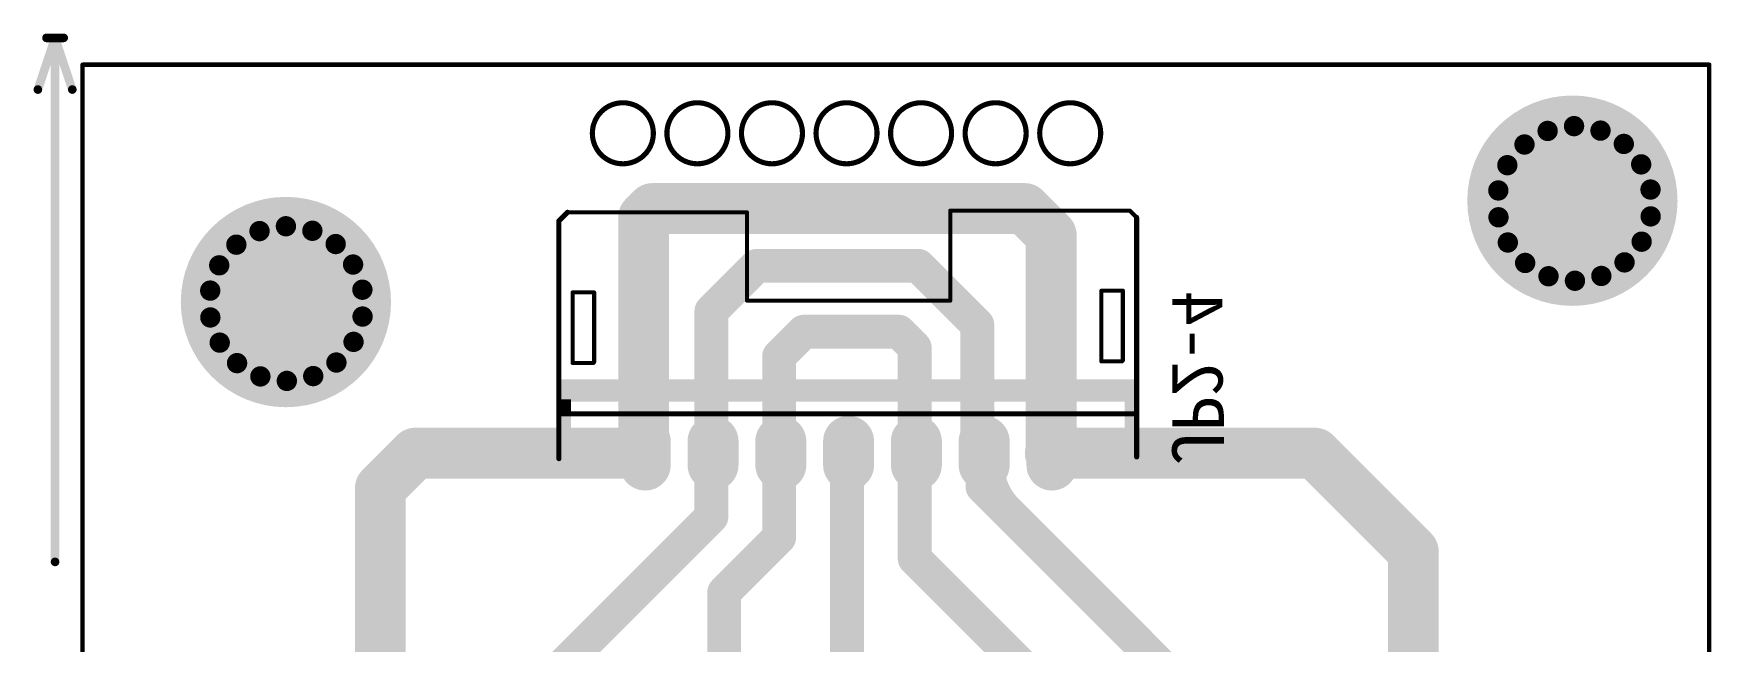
# Model space of a CAD drawing. Header units: inches. Extents: x 32166 to 66782, y 2386 to 7162.
# Drawn here: x 33338 to 33833.1, y 3724.8 to 3904.1 of the extents above; entities that cross this region are included whole.
import ezdxf

# ---------------------------------------------------------------- set-up
doc = ezdxf.new("R2010")
doc.units = ezdxf.units.IN
doc.header["$LTSCALE"] = 0.64311
doc.header["$MEASUREMENT"] = 0
for name, color, linetype in [('BOTTOMLAYER', 5, 'CONTINUOUS'), ('BOTTOMOVERLAY', 54, 'CONTINUOUS'), ('BOTTOMSOLDER', 6, 'CONTINUOUS'), ('KEEPOUTLAYER', 6, 'CONTINUOUS'), ('MIDLAYER9', 2, 'CONTINUOUS'), ('MULTILAYER', 9, 'CONTINUOUS'), ('TOPOVERLAY', 2, 'CONTINUOUS')]:
    doc.layers.add(name, color=color, linetype=linetype)
doc.styles.get("Standard").update_dxf_attribs({"font": 'txt', "width": 0.8})

msp = doc.modelspace()

# ---------------------------------------------------------------- linework, layer by layer
at = {"layer": 'BOTTOMLAYER'}
for points, const_width in [([(33777.04, 3854.81, 1), (33807.04, 3854.81, 1)], 30), ([(33783.23, 3875.38, 1), (33786.23, 3875.38, 1)], 3), ([(33783.23, 3875.38, 1), (33786.23, 3875.38, 1)], 3), ([(33783.23, 3875.38, 1), (33786.23, 3875.38, 1)], 3), ([(33791.02, 3876.8, 1), (33794.02, 3876.8, 1)], 3), ([(33791.02, 3876.8, 1), (33794.02, 3876.8, 1)], 3), ([(33791.02, 3876.8, 1), (33794.02, 3876.8, 1)], 3), ([(33798.83, 3875.47, 1), (33801.83, 3875.47, 1)], 3), ([(33798.83, 3875.47, 1), (33801.83, 3875.47, 1)], 3), ([(33798.83, 3875.47, 1), (33801.83, 3875.47, 1)], 3), ([(33776.4, 3871.38, 1), (33779.4, 3871.38, 1)], 3), ([(33776.4, 3871.38, 1), (33779.4, 3871.38, 1)], 3), ([(33776.4, 3871.38, 1), (33779.4, 3871.38, 1)], 3), ([(33805.71, 3871.55, 1), (33808.71, 3871.55, 1)], 3), ([(33805.71, 3871.55, 1), (33808.71, 3871.55, 1)], 3), ([(33805.71, 3871.55, 1), (33808.71, 3871.55, 1)], 3), ([(33771.34, 3865.28, 1), (33774.34, 3865.28, 1)], 3), ([(33771.34, 3865.28, 1), (33774.34, 3865.28, 1)], 3), ([(33771.34, 3865.28, 1), (33774.34, 3865.28, 1)], 3), ([(33810.83, 3865.52, 1), (33813.83, 3865.52, 1)], 3), ([(33810.83, 3865.52, 1), (33813.83, 3865.52, 1)], 3), ([(33810.83, 3865.52, 1), (33813.83, 3865.52, 1)], 3), ([(33514.22, 3849.91, 1), (33521.72, 3849.91, 1)], 7.5), ([(33514.22, 3849.91, 1), (33521.72, 3849.91, 1)], 7.5), ([(33516.8, 3852.49, 1), (33524.3, 3852.49, 1)], 7.5), ([(33516.8, 3852.49, 1), (33524.3, 3852.49, 1)], 7.5), ([(33626.7, 3852.49, 1), (33634.2, 3852.49, 1)], 7.5), ([(33626.7, 3852.49, 1), (33634.2, 3852.49, 1)], 7.5), ([(33768.68, 3857.83, 1), (33771.68, 3857.83, 1)], 3), ([(33768.68, 3857.83, 1), (33771.68, 3857.83, 1)], 3), ([(33768.68, 3857.83, 1), (33771.68, 3857.83, 1)], 3), ([(33813.59, 3858.1, 1), (33816.59, 3858.1, 1)], 3), ([(33813.59, 3858.1, 1), (33816.59, 3858.1, 1)], 3), ([(33813.59, 3858.1, 1), (33816.59, 3858.1, 1)], 3), ([(33397.43, 3824.92, 1), (33427.43, 3824.92, 1)], 30), ([(33634.5, 3844.69, 1), (33642, 3844.69, 1)], 7.5), ([(33634.5, 3844.69, 1), (33642, 3844.69, 1)], 7.5), ([(33768.73, 3849.91, 1), (33771.73, 3849.91, 1)], 3), ([(33768.73, 3849.91, 1), (33771.73, 3849.91, 1)], 3), ([(33768.73, 3849.91, 1), (33771.73, 3849.91, 1)], 3), ([(33813.63, 3850.18, 1), (33816.63, 3850.18, 1)], 3), ([(33813.63, 3850.18, 1), (33816.63, 3850.18, 1)], 3), ([(33813.63, 3850.18, 1), (33816.63, 3850.18, 1)], 3), ([(33403.14, 3845.84, 1), (33406.14, 3845.84, 1)], 3), ([(33403.14, 3845.84, 1), (33406.14, 3845.84, 1)], 3), ([(33403.14, 3845.84, 1), (33406.14, 3845.84, 1)], 3), ([(33410.93, 3847.27, 1), (33413.93, 3847.27, 1)], 3), ([(33410.93, 3847.27, 1), (33413.93, 3847.27, 1)], 3), ([(33410.93, 3847.27, 1), (33413.93, 3847.27, 1)], 3), ([(33418.73, 3845.94, 1), (33421.73, 3845.94, 1)], 3), ([(33418.73, 3845.94, 1), (33421.73, 3845.94, 1)], 3), ([(33418.73, 3845.94, 1), (33421.73, 3845.94, 1)], 3), ([(33396.3, 3841.84, 1), (33399.3, 3841.84, 1)], 3), ([(33396.3, 3841.84, 1), (33399.3, 3841.84, 1)], 3), ([(33396.3, 3841.84, 1), (33399.3, 3841.84, 1)], 3), ([(33425.61, 3842.02, 1), (33428.61, 3842.02, 1)], 3), ([(33425.61, 3842.02, 1), (33428.61, 3842.02, 1)], 3), ([(33425.61, 3842.02, 1), (33428.61, 3842.02, 1)], 3), ([(33771.48, 3842.48, 1), (33774.48, 3842.48, 1)], 3), ([(33771.48, 3842.48, 1), (33774.48, 3842.48, 1)], 3), ([(33771.48, 3842.48, 1), (33774.48, 3842.48, 1)], 3), ([(33810.97, 3842.72, 1), (33813.97, 3842.72, 1)], 3), ([(33810.97, 3842.72, 1), (33813.97, 3842.72, 1)], 3), ([(33810.97, 3842.72, 1), (33813.97, 3842.72, 1)], 3), ([(33391.25, 3835.75, 1), (33394.25, 3835.75, 1)], 3), ([(33391.25, 3835.75, 1), (33394.25, 3835.75, 1)], 3), ([(33391.25, 3835.75, 1), (33394.25, 3835.75, 1)], 3), ([(33430.74, 3835.98, 1), (33433.74, 3835.98, 1)], 3), ([(33430.74, 3835.98, 1), (33433.74, 3835.98, 1)], 3), ([(33430.74, 3835.98, 1), (33433.74, 3835.98, 1)], 3), ([(33548.85, 3835.59, 1), (33553.85, 3835.59, 1)], 5), ([(33548.85, 3835.59, 1), (33553.85, 3835.59, 1)], 5), ([(33596.55, 3835.59, 1), (33601.55, 3835.59, 1)], 5), ([(33596.55, 3835.59, 1), (33601.55, 3835.59, 1)], 5), ([(33776.6, 3836.45, 1), (33779.6, 3836.45, 1)], 3), ([(33776.6, 3836.45, 1), (33779.6, 3836.45, 1)], 3), ([(33805.92, 3836.62, 1), (33808.92, 3836.62, 1)], 3), ([(33805.92, 3836.62, 1), (33808.92, 3836.62, 1)], 3), ([(33805.92, 3836.62, 1), (33808.92, 3836.62, 1)], 3), ([(33783.49, 3832.53, 1), (33786.49, 3832.53, 1)], 3), ([(33783.49, 3832.53, 1), (33786.49, 3832.53, 1)], 3), ([(33791.29, 3831.2, 1), (33794.29, 3831.2, 1)], 3), ([(33791.29, 3831.2, 1), (33794.29, 3831.2, 1)], 3), ([(33799.08, 3832.62, 1), (33802.08, 3832.62, 1)], 3), ([(33799.08, 3832.62, 1), (33802.08, 3832.62, 1)], 3), ([(33388.59, 3828.29, 1), (33391.59, 3828.29, 1)], 3), ([(33388.59, 3828.29, 1), (33391.59, 3828.29, 1)], 3), ([(33388.59, 3828.29, 1), (33391.59, 3828.29, 1)], 3), ([(33433.49, 3828.56, 1), (33436.49, 3828.56, 1)], 3), ([(33433.49, 3828.56, 1), (33436.49, 3828.56, 1)], 3), ([(33433.49, 3828.56, 1), (33436.49, 3828.56, 1)], 3), ([(33535.47, 3822.21, 1), (33540.47, 3822.21, 1)], 5), ([(33535.47, 3822.21, 1), (33540.47, 3822.21, 1)], 5), ([(33388.63, 3820.37, 1), (33391.63, 3820.37, 1)], 3), ([(33388.63, 3820.37, 1), (33391.63, 3820.37, 1)], 3), ([(33388.63, 3820.37, 1), (33391.63, 3820.37, 1)], 3), ([(33433.54, 3820.64, 1), (33436.54, 3820.64, 1)], 3), ([(33433.54, 3820.64, 1), (33436.54, 3820.64, 1)], 3), ([(33433.54, 3820.64, 1), (33436.54, 3820.64, 1)], 3), ([(33613.95, 3818.19, 1), (33618.95, 3818.19, 1)], 5), ([(33613.95, 3818.19, 1), (33618.95, 3818.19, 1)], 5), ([(33562.73, 3816.17, 1), (33567.73, 3816.17, 1)], 5), ([(33562.73, 3816.17, 1), (33567.73, 3816.17, 1)], 5), ([(33590.77, 3816.17, 1), (33595.77, 3816.17, 1)], 5), ([(33590.77, 3816.17, 1), (33595.77, 3816.17, 1)], 5), ([(33391.39, 3812.95, 1), (33394.39, 3812.95, 1)], 3), ([(33391.39, 3812.95, 1), (33394.39, 3812.95, 1)], 3), ([(33391.39, 3812.95, 1), (33394.39, 3812.95, 1)], 3), ([(33430.88, 3813.18, 1), (33433.88, 3813.18, 1)], 3), ([(33430.88, 3813.18, 1), (33433.88, 3813.18, 1)], 3), ([(33430.88, 3813.18, 1), (33433.88, 3813.18, 1)], 3), ([(33555.47, 3808.91, 1), (33560.47, 3808.91, 1)], 5), ([(33555.47, 3808.91, 1), (33560.47, 3808.91, 1)], 5), ([(33595.47, 3811.47, 1), (33600.47, 3811.47, 1)], 5), ([(33595.47, 3811.47, 1), (33600.47, 3811.47, 1)], 5), ([(33396.51, 3806.91, 1), (33399.51, 3806.91, 1)], 3), ([(33396.51, 3806.91, 1), (33399.51, 3806.91, 1)], 3), ([(33425.82, 3807.09, 1), (33428.82, 3807.09, 1)], 3), ([(33425.82, 3807.09, 1), (33428.82, 3807.09, 1)], 3), ([(33425.82, 3807.09, 1), (33428.82, 3807.09, 1)], 3), ([(33403.39, 3802.99, 1), (33406.39, 3802.99, 1)], 3), ([(33403.39, 3802.99, 1), (33406.39, 3802.99, 1)], 3), ([(33411.2, 3801.67, 1), (33414.2, 3801.67, 1)], 3), ([(33411.2, 3801.67, 1), (33414.2, 3801.67, 1)], 3), ([(33418.99, 3803.09, 1), (33421.99, 3803.09, 1)], 3), ([(33418.99, 3803.09, 1), (33421.99, 3803.09, 1)], 3), ([(33613.95, 3791.15, 1), (33618.95, 3791.15, 1)], 5), ([(33446.86, 3780.36, 1), (33454.36, 3780.36, 1)], 7.5), ([(33446.86, 3780.36, 1), (33454.36, 3780.36, 1)], 7.5), ([(33514.22, 3780.36, 1), (33521.72, 3780.36, 1)], 7.5), ([(33514.22, 3780.36, 1), (33521.72, 3780.36, 1)], 7.5), ([(33521.71, 3783.86, 1), (33515.21, 3783.86, 1)], 6.5), ([(33541.71, 3783.86, 1), (33535.21, 3783.86, 1)], 6.5), ([(33561.71, 3783.86, 1), (33555.21, 3783.86, 1)], 6.5), ([(33581.71, 3783.86, 1), (33575.21, 3783.86, 1)], 6.5), ([(33601.71, 3783.86, 1), (33595.21, 3783.86, 1)], 6.5), ([(33621.71, 3783.86, 1), (33615.21, 3783.86, 1)], 6.5), ([(33616.53, 3784.92, 1), (33621.53, 3784.92, 1)], 5), ([(33634.22, 3780.36, 1), (33641.72, 3780.36, 1)], 7.5), ([(33634.22, 3780.36, 1), (33641.72, 3780.36, 1)], 7.5), ([(33634.5, 3780.64, 1), (33642, 3780.64, 1)], 7.5), ([(33634.5, 3780.64, 1), (33642, 3780.64, 1)], 7.5), ([(33641.71, 3783.86, 1), (33635.21, 3783.86, 1)], 6.5), ([(33712.34, 3780.36, 1), (33719.84, 3780.36, 1)], 7.5), ([(33712.34, 3780.36, 1), (33719.84, 3780.36, 1)], 7.5), ([(33521.71, 3776.86, 1), (33515.21, 3776.86, 1)], 6.5), ([(33541.71, 3776.86, 1), (33535.21, 3776.86, 1)], 6.5), ([(33535.47, 3780.36, 1), (33540.47, 3780.36, 1)], 5), ([(33535.47, 3780.36, 1), (33540.47, 3780.36, 1)], 5), ([(33561.71, 3776.86, 1), (33555.21, 3776.86, 1)], 6.5), ([(33555.47, 3780.36, 1), (33560.47, 3780.36, 1)], 5), ([(33555.47, 3780.36, 1), (33560.47, 3780.36, 1)], 5), ([(33581.71, 3776.86, 1), (33575.21, 3776.86, 1)], 6.5), ([(33575.47, 3780.36, 1), (33580.47, 3780.36, 1)], 5), ([(33601.71, 3776.86, 1), (33595.21, 3776.86, 1)], 6.5), ([(33595.47, 3780.36, 1), (33600.47, 3780.36, 1)], 5), ([(33595.47, 3780.36, 1), (33600.47, 3780.36, 1)], 5), ([(33613.95, 3781.88, 1), (33618.95, 3781.88, 1)], 5), ([(33613.95, 3781.88, 1), (33618.95, 3781.88, 1)], 5), ([(33621.71, 3776.86, 1), (33615.21, 3776.86, 1)], 6.5), ([(33615.47, 3780.36, 1), (33620.47, 3780.36, 1)], 5), ([(33615.47, 3780.36, 1), (33620.47, 3780.36, 1)], 5), ([(33641.71, 3776.86, 1), (33635.21, 3776.86, 1)], 6.5), ([(33616.97, 3776.86, 1), (33621.97, 3776.86, 1)], 5), ([(33436.55, 3770.05, 1), (33444.05, 3770.05, 1)], 7.5), ([(33436.55, 3770.05, 1), (33444.05, 3770.05, 1)], 7.5), ([(33615.47, 3770.47, 1), (33620.47, 3770.47, 1)], 5), ([(33615.47, 3770.47, 1), (33620.47, 3770.47, 1)], 5), ([(33622.54, 3763.4, 1), (33627.54, 3763.4, 1)], 5), ([(33535.47, 3761.61, 1), (33540.47, 3761.61, 1)], 5), ([(33535.47, 3761.61, 1), (33540.47, 3761.61, 1)], 5), ([(33555.47, 3755.51, 1), (33560.47, 3755.51, 1)], 5), ([(33555.47, 3755.51, 1), (33560.47, 3755.51, 1)], 5), ([(33741.35, 3751.34, 1), (33748.85, 3751.34, 1)], 7.5), ([(33741.35, 3751.34, 1), (33748.85, 3751.34, 1)], 7.5), ([(33595.47, 3749.27, 1), (33600.47, 3749.27, 1)], 5), ([(33595.47, 3749.27, 1), (33600.47, 3749.27, 1)], 5), ([(33539.25, 3739.29, 1), (33544.25, 3739.29, 1)], 5), ([(33539.25, 3739.29, 1), (33544.25, 3739.29, 1)], 5)]:
    msp.add_lwpolyline(points, format="xyb", close=True, dxfattribs=dict(at, const_width=const_width))
for points, const_width in [([(33517.97, 3849.91), (33520.55, 3852.49)], 15), ([(33517.97, 3780.36), (33517.97, 3849.91)], 15), ([(33520.55, 3852.49), (33630.45, 3852.49)], 15), ([(33630.45, 3852.49), (33638.25, 3844.69)], 15), ([(33638.25, 3780.64), (33638.25, 3844.69)], 15), ([(33537.97, 3822.21), (33551.35, 3835.59)], 10), ([(33551.35, 3835.59), (33599.05, 3835.59)], 10), ([(33599.05, 3835.59), (33616.45, 3818.19)], 10), ([(33537.97, 3780.36), (33537.97, 3822.21)], 10), ([(33616.45, 3781.88), (33616.45, 3818.19)], 10), ([(33557.97, 3808.91), (33565.23, 3816.17)], 10), ([(33565.23, 3816.17), (33593.27, 3816.17)], 10), ([(33593.27, 3816.17), (33597.97, 3811.47)], 10), ([(33557.97, 3780.36), (33557.97, 3808.91)], 10), ([(33597.97, 3780.36), (33597.97, 3811.47)], 10), ([(33440.3, 3770.05), (33450.61, 3780.36)], 15), ([(33450.61, 3780.36), (33517.97, 3780.36)], 15), ([(33518.46, 3776.86), (33518.46, 3783.86)], 13), ([(33538.46, 3776.86), (33538.46, 3783.86)], 13), ([(33558.46, 3776.86), (33558.46, 3783.86)], 13), ([(33578.46, 3776.86), (33578.46, 3783.86)], 13), ([(33598.46, 3776.86), (33598.46, 3783.86)], 13), ([(33618.46, 3776.86), (33618.46, 3783.86)], 13), ([(33637.97, 3780.36), (33638.25, 3780.64)], 15), ([(33637.97, 3780.36), (33716.09, 3780.36)], 15), ([(33638.46, 3776.86), (33638.46, 3783.86)], 13), ([(33716.09, 3780.36), (33745.1, 3751.34)], 15), ([(33537.97, 3761.61), (33537.97, 3780.36)], 10), ([(33557.97, 3755.51), (33557.97, 3780.36)], 10), ([(33577.97, 3707.77), (33577.97, 3780.36)], 10), ([(33597.97, 3749.27), (33597.97, 3780.36)], 10), ([(33616.45, 3781.88), (33617.97, 3780.36)], 10), ([(33617.97, 3770.47), (33617.97, 3780.36)], 10), ([(33440.3, 3673.95), (33440.3, 3770.05)], 15), ([(33617.97, 3770.47), (33695.35, 3693.09)], 10), ([(33491.1, 3714.75), (33537.97, 3761.61)], 10), ([(33541.75, 3739.29), (33557.97, 3755.51)], 10), ([(33745.1, 3673.95), (33745.1, 3751.34)], 15), ([(33597.97, 3749.27), (33643.5, 3703.74)], 10), ([(33541.75, 3573.89), (33541.75, 3739.29)], 10)]:
    msp.add_lwpolyline(points, dxfattribs=dict(at, const_width=const_width))
at = {"layer": 'BOTTOMLAYER', "const_width": 10}
for points in [[(33619.03, 3784.92, -0.198912), (33616.45, 3791.15)], [(33625.04, 3763.4, -0.198912), (33619.47, 3776.86)]]:
    msp.add_lwpolyline(points, format="xyb", dxfattribs=at)
at = {"layer": 'BOTTOMOVERLAY'}
for points, const_width in [([(33492.97, 3848.84), (33495.51, 3851.38)], 1.5), ([(33495.51, 3851.38), (33548.46, 3851.38)], 1.2), ([(33548.46, 3825.36), (33548.46, 3851.38)], 1.2), ([(33608.46, 3851.89), (33661.43, 3851.89)], 1.2), ([(33608.46, 3825.36), (33608.46, 3851.89)], 1.2), ([(33661.43, 3851.89), (33663.46, 3849.86)], 1.2), ([(33492.97, 3791.44), (33492.97, 3848.84)], 1.5), ([(33663.46, 3791.95), (33663.46, 3849.86)], 1.5), ([(33497.03, 3827.76), (33503.38, 3827.76)], 1.2), ([(33497.03, 3806.93), (33497.03, 3827.76)], 1.2), ([(33503.38, 3807.19), (33503.38, 3827.76)], 1.2), ([(33653.04, 3828.27), (33659.39, 3828.27)], 1.2), ([(33653.04, 3807.44), (33653.04, 3828.27)], 1.2), ([(33659.39, 3807.7), (33659.39, 3828.27)], 1.2), ([(33548.46, 3825.36), (33608.46, 3825.36)], 1.2), ([(33497.03, 3806.93), (33503.13, 3806.93)], 1.2), ([(33503.13, 3806.93), (33503.38, 3807.19)], 1.2), ([(33653.04, 3807.44), (33659.14, 3807.44)], 1.2), ([(33659.14, 3807.44), (33659.39, 3807.7)], 1.2), ([(33492.97, 3778.74), (33492.97, 3791.95)], 1.5), ([(33492.97, 3791.95), (33663.46, 3791.95)], 1.5), ([(33663.46, 3779.25), (33663.46, 3792.46)], 1.5)]:
    msp.add_lwpolyline(points, dxfattribs=dict(at, const_width=const_width))
for points, const_width in [([(33495.89, 3851.38, 1), (33495.14, 3851.38, 1)], 0.75), ([(33495.81, 3851.38, 1), (33495.21, 3851.38, 1)], 0.6), ([(33548.76, 3851.38, 1), (33548.16, 3851.38, 1)], 0.6), ([(33548.76, 3851.38, 1), (33548.16, 3851.38, 1)], 0.6), ([(33608.76, 3851.89, 1), (33608.16, 3851.89, 1)], 0.6), ([(33608.76, 3851.89, 1), (33608.16, 3851.89, 1)], 0.6), ([(33661.73, 3851.89, 1), (33661.13, 3851.89, 1)], 0.6), ([(33661.73, 3851.89, 1), (33661.13, 3851.89, 1)], 0.6), ([(33493.35, 3848.84, 1), (33492.6, 3848.84, 1)], 0.75), ([(33493.35, 3848.84, 1), (33492.6, 3848.84, 1)], 0.75), ([(33663.83, 3849.86, 1), (33663.08, 3849.86, 1)], 0.75), ([(33663.76, 3849.86, 1), (33663.16, 3849.86, 1)], 0.6), ([(33497.33, 3827.76, 1), (33496.73, 3827.76, 1)], 0.6), ([(33497.33, 3827.76, 1), (33496.73, 3827.76, 1)], 0.6), ([(33503.68, 3827.76, 1), (33503.08, 3827.76, 1)], 0.6), ([(33503.68, 3827.76, 1), (33503.08, 3827.76, 1)], 0.6), ([(33653.34, 3828.27, 1), (33652.74, 3828.27, 1)], 0.6), ([(33653.34, 3828.27, 1), (33652.74, 3828.27, 1)], 0.6), ([(33659.69, 3828.27, 1), (33659.09, 3828.27, 1)], 0.6), ([(33659.69, 3828.27, 1), (33659.09, 3828.27, 1)], 0.6), ([(33548.76, 3825.36, 1), (33548.16, 3825.36, 1)], 0.6), ([(33548.76, 3825.36, 1), (33548.16, 3825.36, 1)], 0.6), ([(33608.76, 3825.36, 1), (33608.16, 3825.36, 1)], 0.6), ([(33608.76, 3825.36, 1), (33608.16, 3825.36, 1)], 0.6), ([(33497.33, 3806.93, 1), (33496.73, 3806.93, 1)], 0.6), ([(33497.33, 3806.93, 1), (33496.73, 3806.93, 1)], 0.6), ([(33503.43, 3806.93, 1), (33502.83, 3806.93, 1)], 0.6), ([(33503.43, 3806.93, 1), (33502.83, 3806.93, 1)], 0.6), ([(33503.68, 3807.19, 1), (33503.08, 3807.19, 1)], 0.6), ([(33503.68, 3807.19, 1), (33503.08, 3807.19, 1)], 0.6), ([(33653.34, 3807.44, 1), (33652.74, 3807.44, 1)], 0.6), ([(33653.34, 3807.44, 1), (33652.74, 3807.44, 1)], 0.6), ([(33659.44, 3807.44, 1), (33658.84, 3807.44, 1)], 0.6), ([(33659.44, 3807.44, 1), (33658.84, 3807.44, 1)], 0.6), ([(33659.69, 3807.7, 1), (33659.09, 3807.7, 1)], 0.6), ([(33659.69, 3807.7, 1), (33659.09, 3807.7, 1)], 0.6), ([(33493.35, 3791.95, 1), (33492.6, 3791.95, 1)], 0.75), ([(33493.35, 3791.95, 1), (33492.6, 3791.95, 1)], 0.75), ([(33663.83, 3792.46, 1), (33663.08, 3792.46, 1)], 0.75), ([(33663.83, 3791.95, 1), (33663.08, 3791.95, 1)], 0.75), ([(33663.83, 3791.95, 1), (33663.08, 3791.95, 1)], 0.75), ([(33493.35, 3791.44, 1), (33492.6, 3791.44, 1)], 0.75), ([(33493.35, 3778.74, 1), (33492.6, 3778.74, 1)], 0.75), ([(33663.83, 3779.25, 1), (33663.08, 3779.25, 1)], 0.75)]:
    msp.add_lwpolyline(points, format="xyb", close=True, dxfattribs=dict(at, const_width=const_width))
for points in [[(33663.46, 3802.11), (33492.97, 3802.11), (33663.46, 3795.5), (33492.97, 3795.5)], [(33663.46, 3797.54), (33659.9, 3797.54), (33663.46, 3778.23), (33659.9, 3778.23)], [(33496.53, 3796.27), (33492.97, 3796.27), (33496.53, 3791.44), (33492.97, 3791.44)], [(33496.53, 3792.2), (33492.97, 3792.2), (33496.53, 3777.72), (33492.97, 3777.72)]]:
    msp.add_solid(points, dxfattribs=at)
at = {"layer": 'BOTTOMSOLDER'}
for points, const_width in [([(33776.53, 3854.81, 1), (33807.55, 3854.81, 1)], 31.02), ([(33782.72, 3875.38, 1), (33786.74, 3875.38, 1)], 4.02), ([(33782.72, 3875.38, 1), (33786.74, 3875.38, 1)], 4.02), ([(33782.72, 3875.38, 1), (33786.74, 3875.38, 1)], 4.02), ([(33790.51, 3876.8, 1), (33794.53, 3876.8, 1)], 4.02), ([(33790.51, 3876.8, 1), (33794.53, 3876.8, 1)], 4.02), ([(33790.51, 3876.8, 1), (33794.53, 3876.8, 1)], 4.02), ([(33798.32, 3875.47, 1), (33802.33, 3875.47, 1)], 4.02), ([(33798.32, 3875.47, 1), (33802.33, 3875.47, 1)], 4.02), ([(33798.32, 3875.47, 1), (33802.33, 3875.47, 1)], 4.02), ([(33775.89, 3871.38, 1), (33779.9, 3871.38, 1)], 4.02), ([(33775.89, 3871.38, 1), (33779.9, 3871.38, 1)], 4.02), ([(33775.89, 3871.38, 1), (33779.9, 3871.38, 1)], 4.02), ([(33805.2, 3871.55, 1), (33809.21, 3871.55, 1)], 4.02), ([(33805.2, 3871.55, 1), (33809.21, 3871.55, 1)], 4.02), ([(33805.2, 3871.55, 1), (33809.21, 3871.55, 1)], 4.02), ([(33770.83, 3865.28, 1), (33774.85, 3865.28, 1)], 4.02), ([(33770.83, 3865.28, 1), (33774.85, 3865.28, 1)], 4.02), ([(33770.83, 3865.28, 1), (33774.85, 3865.28, 1)], 4.02), ([(33810.32, 3865.52, 1), (33814.34, 3865.52, 1)], 4.02), ([(33810.32, 3865.52, 1), (33814.34, 3865.52, 1)], 4.02), ([(33810.32, 3865.52, 1), (33814.34, 3865.52, 1)], 4.02), ([(33768.17, 3857.83, 1), (33772.19, 3857.83, 1)], 4.02), ([(33768.17, 3857.83, 1), (33772.19, 3857.83, 1)], 4.02), ([(33768.17, 3857.83, 1), (33772.19, 3857.83, 1)], 4.02), ([(33813.08, 3858.1, 1), (33817.09, 3858.1, 1)], 4.02), ([(33813.08, 3858.1, 1), (33817.09, 3858.1, 1)], 4.02), ([(33813.08, 3858.1, 1), (33817.09, 3858.1, 1)], 4.02), ([(33396.92, 3824.92, 1), (33427.93, 3824.92, 1)], 31.02), ([(33768.22, 3849.91, 1), (33772.23, 3849.91, 1)], 4.02), ([(33768.22, 3849.91, 1), (33772.23, 3849.91, 1)], 4.02), ([(33768.22, 3849.91, 1), (33772.23, 3849.91, 1)], 4.02), ([(33813.12, 3850.18, 1), (33817.14, 3850.18, 1)], 4.02), ([(33813.12, 3850.18, 1), (33817.14, 3850.18, 1)], 4.02), ([(33813.12, 3850.18, 1), (33817.14, 3850.18, 1)], 4.02), ([(33402.63, 3845.84, 1), (33406.65, 3845.84, 1)], 4.02), ([(33402.63, 3845.84, 1), (33406.65, 3845.84, 1)], 4.02), ([(33402.63, 3845.84, 1), (33406.65, 3845.84, 1)], 4.02), ([(33410.42, 3847.27, 1), (33414.43, 3847.27, 1)], 4.02), ([(33410.42, 3847.27, 1), (33414.43, 3847.27, 1)], 4.02), ([(33410.42, 3847.27, 1), (33414.43, 3847.27, 1)], 4.02), ([(33418.23, 3845.94, 1), (33422.24, 3845.94, 1)], 4.02), ([(33418.23, 3845.94, 1), (33422.24, 3845.94, 1)], 4.02), ([(33418.23, 3845.94, 1), (33422.24, 3845.94, 1)], 4.02), ([(33395.8, 3841.84, 1), (33399.81, 3841.84, 1)], 4.02), ([(33395.8, 3841.84, 1), (33399.81, 3841.84, 1)], 4.02), ([(33395.8, 3841.84, 1), (33399.81, 3841.84, 1)], 4.02), ([(33425.11, 3842.02, 1), (33429.12, 3842.02, 1)], 4.02), ([(33425.11, 3842.02, 1), (33429.12, 3842.02, 1)], 4.02), ([(33425.11, 3842.02, 1), (33429.12, 3842.02, 1)], 4.02), ([(33770.97, 3842.48, 1), (33774.99, 3842.48, 1)], 4.02), ([(33770.97, 3842.48, 1), (33774.99, 3842.48, 1)], 4.02), ([(33770.97, 3842.48, 1), (33774.99, 3842.48, 1)], 4.02), ([(33810.46, 3842.72, 1), (33814.48, 3842.72, 1)], 4.02), ([(33810.46, 3842.72, 1), (33814.48, 3842.72, 1)], 4.02), ([(33810.46, 3842.72, 1), (33814.48, 3842.72, 1)], 4.02), ([(33390.74, 3835.75, 1), (33394.76, 3835.75, 1)], 4.02), ([(33390.74, 3835.75, 1), (33394.76, 3835.75, 1)], 4.02), ([(33390.74, 3835.75, 1), (33394.76, 3835.75, 1)], 4.02), ([(33430.23, 3835.98, 1), (33434.25, 3835.98, 1)], 4.02), ([(33430.23, 3835.98, 1), (33434.25, 3835.98, 1)], 4.02), ([(33430.23, 3835.98, 1), (33434.25, 3835.98, 1)], 4.02), ([(33776.1, 3836.45, 1), (33780.11, 3836.45, 1)], 4.02), ([(33776.1, 3836.45, 1), (33780.11, 3836.45, 1)], 4.02), ([(33805.41, 3836.62, 1), (33809.42, 3836.62, 1)], 4.02), ([(33805.41, 3836.62, 1), (33809.42, 3836.62, 1)], 4.02), ([(33805.41, 3836.62, 1), (33809.42, 3836.62, 1)], 4.02), ([(33388.08, 3828.29, 1), (33392.09, 3828.29, 1)], 4.02), ([(33388.08, 3828.29, 1), (33392.09, 3828.29, 1)], 4.02), ([(33388.08, 3828.29, 1), (33392.09, 3828.29, 1)], 4.02), ([(33432.99, 3828.56, 1), (33437, 3828.56, 1)], 4.02), ([(33432.99, 3828.56, 1), (33437, 3828.56, 1)], 4.02), ([(33432.99, 3828.56, 1), (33437, 3828.56, 1)], 4.02), ([(33782.98, 3832.53, 1), (33786.99, 3832.53, 1)], 4.02), ([(33782.98, 3832.53, 1), (33786.99, 3832.53, 1)], 4.02), ([(33790.78, 3831.2, 1), (33794.8, 3831.2, 1)], 4.02), ([(33790.78, 3831.2, 1), (33794.8, 3831.2, 1)], 4.02), ([(33798.57, 3832.62, 1), (33802.59, 3832.62, 1)], 4.02), ([(33798.57, 3832.62, 1), (33802.59, 3832.62, 1)], 4.02), ([(33388.13, 3820.37, 1), (33392.14, 3820.37, 1)], 4.02), ([(33388.13, 3820.37, 1), (33392.14, 3820.37, 1)], 4.02), ([(33388.13, 3820.37, 1), (33392.14, 3820.37, 1)], 4.02), ([(33433.03, 3820.64, 1), (33437.05, 3820.64, 1)], 4.02), ([(33433.03, 3820.64, 1), (33437.05, 3820.64, 1)], 4.02), ([(33433.03, 3820.64, 1), (33437.05, 3820.64, 1)], 4.02), ([(33390.88, 3812.95, 1), (33394.89, 3812.95, 1)], 4.02), ([(33390.88, 3812.95, 1), (33394.89, 3812.95, 1)], 4.02), ([(33390.88, 3812.95, 1), (33394.89, 3812.95, 1)], 4.02), ([(33430.37, 3813.18, 1), (33434.38, 3813.18, 1)], 4.02), ([(33430.37, 3813.18, 1), (33434.38, 3813.18, 1)], 4.02), ([(33430.37, 3813.18, 1), (33434.38, 3813.18, 1)], 4.02), ([(33396, 3806.91, 1), (33400.02, 3806.91, 1)], 4.02), ([(33396, 3806.91, 1), (33400.02, 3806.91, 1)], 4.02), ([(33425.32, 3807.09, 1), (33429.33, 3807.09, 1)], 4.02), ([(33425.32, 3807.09, 1), (33429.33, 3807.09, 1)], 4.02), ([(33425.32, 3807.09, 1), (33429.33, 3807.09, 1)], 4.02), ([(33402.89, 3802.99, 1), (33406.9, 3802.99, 1)], 4.02), ([(33402.89, 3802.99, 1), (33406.9, 3802.99, 1)], 4.02), ([(33410.69, 3801.67, 1), (33414.71, 3801.67, 1)], 4.02), ([(33410.69, 3801.67, 1), (33414.71, 3801.67, 1)], 4.02), ([(33418.48, 3803.09, 1), (33422.5, 3803.09, 1)], 4.02), ([(33418.48, 3803.09, 1), (33422.5, 3803.09, 1)], 4.02), ([(33522.22, 3783.86, 1), (33514.7, 3783.86, 1)], 7.52), ([(33542.22, 3783.86, 1), (33534.7, 3783.86, 1)], 7.52), ([(33562.22, 3783.86, 1), (33554.7, 3783.86, 1)], 7.52), ([(33582.22, 3783.86, 1), (33574.7, 3783.86, 1)], 7.52), ([(33602.22, 3783.86, 1), (33594.7, 3783.86, 1)], 7.52), ([(33622.22, 3783.86, 1), (33614.7, 3783.86, 1)], 7.52), ([(33642.22, 3783.86, 1), (33634.7, 3783.86, 1)], 7.52), ([(33522.22, 3776.86, 1), (33514.7, 3776.86, 1)], 7.52), ([(33542.22, 3776.86, 1), (33534.7, 3776.86, 1)], 7.52), ([(33562.22, 3776.86, 1), (33554.7, 3776.86, 1)], 7.52), ([(33582.22, 3776.86, 1), (33574.7, 3776.86, 1)], 7.52), ([(33602.22, 3776.86, 1), (33594.7, 3776.86, 1)], 7.52), ([(33622.22, 3776.86, 1), (33614.7, 3776.86, 1)], 7.52), ([(33642.22, 3776.86, 1), (33634.7, 3776.86, 1)], 7.52)]:
    msp.add_lwpolyline(points, format="xyb", close=True, dxfattribs=dict(at, const_width=const_width))
at = {"layer": 'BOTTOMSOLDER', "const_width": 15.03}
for points in [[(33518.46, 3776.86), (33518.46, 3783.86)], [(33538.46, 3776.86), (33538.46, 3783.86)], [(33558.46, 3776.86), (33558.46, 3783.86)], [(33578.46, 3776.86), (33578.46, 3783.86)], [(33598.46, 3776.86), (33598.46, 3783.86)], [(33618.46, 3776.86), (33618.46, 3783.86)], [(33638.46, 3776.86), (33638.46, 3783.86)]]:
    msp.add_lwpolyline(points, dxfattribs=at)
at = {"layer": 'KEEPOUTLAYER', "const_width": 1.28}
for points in [[(33352.43, 3394.92), (33352.43, 3894.92)], [(33352.43, 3894.92), (33832.43, 3894.92)], [(33832.43, 3394.92), (33832.43, 3894.92)]]:
    msp.add_lwpolyline(points, dxfattribs=at)
at = {"layer": 'KEEPOUTLAYER'}
for points, const_width in [([(33352.11, 3894.92, 1), (33352.75, 3894.92, 1)], 0.639), ([(33352.11, 3894.92, 1), (33352.75, 3894.92, 1)], 0.639), ([(33832.11, 3894.92, 1), (33832.75, 3894.92, 1)], 0.639), ([(33832.11, 3894.92, 1), (33832.75, 3894.92, 1)], 0.639), ([(33520.85, 3874.69, 1), (33502.85, 3874.69, 1)], 1.52), ([(33542.85, 3874.69, 1), (33524.85, 3874.69, 1)], 1.52), ([(33564.85, 3874.69, 1), (33546.85, 3874.69, 1)], 1.52), ([(33586.85, 3874.69, 1), (33568.85, 3874.69, 1)], 1.52), ([(33608.85, 3874.69, 1), (33590.85, 3874.69, 1)], 1.52), ([(33630.85, 3874.69, 1), (33612.85, 3874.69, 1)], 1.52), ([(33652.85, 3874.69, 1), (33634.85, 3874.69, 1)], 1.52), ([(33502.47, 3874.69, 1), (33503.23, 3874.69, 1)], 0.758), ([(33520.47, 3874.69, 1), (33521.23, 3874.69, 1)], 0.758), ([(33524.47, 3874.69, 1), (33525.23, 3874.69, 1)], 0.758), ([(33542.47, 3874.69, 1), (33543.23, 3874.69, 1)], 0.758), ([(33546.47, 3874.69, 1), (33547.23, 3874.69, 1)], 0.758), ([(33564.47, 3874.69, 1), (33565.23, 3874.69, 1)], 0.758), ([(33568.47, 3874.69, 1), (33569.23, 3874.69, 1)], 0.758), ([(33586.47, 3874.69, 1), (33587.23, 3874.69, 1)], 0.758), ([(33590.47, 3874.69, 1), (33591.23, 3874.69, 1)], 0.758), ([(33608.47, 3874.69, 1), (33609.23, 3874.69, 1)], 0.758), ([(33612.47, 3874.69, 1), (33613.23, 3874.69, 1)], 0.758), ([(33630.47, 3874.69, 1), (33631.23, 3874.69, 1)], 0.758), ([(33634.47, 3874.69, 1), (33635.23, 3874.69, 1)], 0.758), ([(33652.47, 3874.69, 1), (33653.23, 3874.69, 1)], 0.758)]:
    msp.add_lwpolyline(points, format="xyb", close=True, dxfattribs=dict(at, const_width=const_width))
at = {"layer": 'MIDLAYER9'}
for points, const_width in [([(33777.04, 3854.81, 1), (33807.04, 3854.81, 1)], 30), ([(33783.23, 3875.38, 1), (33786.23, 3875.38, 1)], 3), ([(33783.23, 3875.38, 1), (33786.23, 3875.38, 1)], 3), ([(33783.23, 3875.38, 1), (33786.23, 3875.38, 1)], 3), ([(33791.02, 3876.8, 1), (33794.02, 3876.8, 1)], 3), ([(33791.02, 3876.8, 1), (33794.02, 3876.8, 1)], 3), ([(33791.02, 3876.8, 1), (33794.02, 3876.8, 1)], 3), ([(33798.83, 3875.47, 1), (33801.83, 3875.47, 1)], 3), ([(33798.83, 3875.47, 1), (33801.83, 3875.47, 1)], 3), ([(33798.83, 3875.47, 1), (33801.83, 3875.47, 1)], 3), ([(33776.4, 3871.38, 1), (33779.4, 3871.38, 1)], 3), ([(33776.4, 3871.38, 1), (33779.4, 3871.38, 1)], 3), ([(33776.4, 3871.38, 1), (33779.4, 3871.38, 1)], 3), ([(33805.71, 3871.55, 1), (33808.71, 3871.55, 1)], 3), ([(33805.71, 3871.55, 1), (33808.71, 3871.55, 1)], 3), ([(33805.71, 3871.55, 1), (33808.71, 3871.55, 1)], 3), ([(33771.34, 3865.28, 1), (33774.34, 3865.28, 1)], 3), ([(33771.34, 3865.28, 1), (33774.34, 3865.28, 1)], 3), ([(33771.34, 3865.28, 1), (33774.34, 3865.28, 1)], 3), ([(33810.83, 3865.52, 1), (33813.83, 3865.52, 1)], 3), ([(33810.83, 3865.52, 1), (33813.83, 3865.52, 1)], 3), ([(33810.83, 3865.52, 1), (33813.83, 3865.52, 1)], 3), ([(33768.68, 3857.83, 1), (33771.68, 3857.83, 1)], 3), ([(33768.68, 3857.83, 1), (33771.68, 3857.83, 1)], 3), ([(33768.68, 3857.83, 1), (33771.68, 3857.83, 1)], 3), ([(33813.59, 3858.1, 1), (33816.59, 3858.1, 1)], 3), ([(33813.59, 3858.1, 1), (33816.59, 3858.1, 1)], 3), ([(33813.59, 3858.1, 1), (33816.59, 3858.1, 1)], 3), ([(33397.43, 3824.92, 1), (33427.43, 3824.92, 1)], 30), ([(33768.73, 3849.91, 1), (33771.73, 3849.91, 1)], 3), ([(33768.73, 3849.91, 1), (33771.73, 3849.91, 1)], 3), ([(33768.73, 3849.91, 1), (33771.73, 3849.91, 1)], 3), ([(33813.63, 3850.18, 1), (33816.63, 3850.18, 1)], 3), ([(33813.63, 3850.18, 1), (33816.63, 3850.18, 1)], 3), ([(33813.63, 3850.18, 1), (33816.63, 3850.18, 1)], 3), ([(33403.14, 3845.84, 1), (33406.14, 3845.84, 1)], 3), ([(33403.14, 3845.84, 1), (33406.14, 3845.84, 1)], 3), ([(33403.14, 3845.84, 1), (33406.14, 3845.84, 1)], 3), ([(33410.93, 3847.27, 1), (33413.93, 3847.27, 1)], 3), ([(33410.93, 3847.27, 1), (33413.93, 3847.27, 1)], 3), ([(33410.93, 3847.27, 1), (33413.93, 3847.27, 1)], 3), ([(33418.73, 3845.94, 1), (33421.73, 3845.94, 1)], 3), ([(33418.73, 3845.94, 1), (33421.73, 3845.94, 1)], 3), ([(33418.73, 3845.94, 1), (33421.73, 3845.94, 1)], 3), ([(33396.3, 3841.84, 1), (33399.3, 3841.84, 1)], 3), ([(33396.3, 3841.84, 1), (33399.3, 3841.84, 1)], 3), ([(33396.3, 3841.84, 1), (33399.3, 3841.84, 1)], 3), ([(33425.61, 3842.02, 1), (33428.61, 3842.02, 1)], 3), ([(33425.61, 3842.02, 1), (33428.61, 3842.02, 1)], 3), ([(33425.61, 3842.02, 1), (33428.61, 3842.02, 1)], 3), ([(33771.48, 3842.48, 1), (33774.48, 3842.48, 1)], 3), ([(33771.48, 3842.48, 1), (33774.48, 3842.48, 1)], 3), ([(33771.48, 3842.48, 1), (33774.48, 3842.48, 1)], 3), ([(33810.97, 3842.72, 1), (33813.97, 3842.72, 1)], 3), ([(33810.97, 3842.72, 1), (33813.97, 3842.72, 1)], 3), ([(33810.97, 3842.72, 1), (33813.97, 3842.72, 1)], 3), ([(33391.25, 3835.75, 1), (33394.25, 3835.75, 1)], 3), ([(33391.25, 3835.75, 1), (33394.25, 3835.75, 1)], 3), ([(33391.25, 3835.75, 1), (33394.25, 3835.75, 1)], 3), ([(33430.74, 3835.98, 1), (33433.74, 3835.98, 1)], 3), ([(33430.74, 3835.98, 1), (33433.74, 3835.98, 1)], 3), ([(33430.74, 3835.98, 1), (33433.74, 3835.98, 1)], 3), ([(33776.6, 3836.45, 1), (33779.6, 3836.45, 1)], 3), ([(33776.6, 3836.45, 1), (33779.6, 3836.45, 1)], 3), ([(33805.92, 3836.62, 1), (33808.92, 3836.62, 1)], 3), ([(33805.92, 3836.62, 1), (33808.92, 3836.62, 1)], 3), ([(33805.92, 3836.62, 1), (33808.92, 3836.62, 1)], 3), ([(33783.49, 3832.53, 1), (33786.49, 3832.53, 1)], 3), ([(33783.49, 3832.53, 1), (33786.49, 3832.53, 1)], 3), ([(33791.29, 3831.2, 1), (33794.29, 3831.2, 1)], 3), ([(33791.29, 3831.2, 1), (33794.29, 3831.2, 1)], 3), ([(33799.08, 3832.62, 1), (33802.08, 3832.62, 1)], 3), ([(33799.08, 3832.62, 1), (33802.08, 3832.62, 1)], 3), ([(33388.59, 3828.29, 1), (33391.59, 3828.29, 1)], 3), ([(33388.59, 3828.29, 1), (33391.59, 3828.29, 1)], 3), ([(33388.59, 3828.29, 1), (33391.59, 3828.29, 1)], 3), ([(33433.49, 3828.56, 1), (33436.49, 3828.56, 1)], 3), ([(33433.49, 3828.56, 1), (33436.49, 3828.56, 1)], 3), ([(33433.49, 3828.56, 1), (33436.49, 3828.56, 1)], 3), ([(33388.63, 3820.37, 1), (33391.63, 3820.37, 1)], 3), ([(33388.63, 3820.37, 1), (33391.63, 3820.37, 1)], 3), ([(33388.63, 3820.37, 1), (33391.63, 3820.37, 1)], 3), ([(33433.54, 3820.64, 1), (33436.54, 3820.64, 1)], 3), ([(33433.54, 3820.64, 1), (33436.54, 3820.64, 1)], 3), ([(33433.54, 3820.64, 1), (33436.54, 3820.64, 1)], 3), ([(33391.39, 3812.95, 1), (33394.39, 3812.95, 1)], 3), ([(33391.39, 3812.95, 1), (33394.39, 3812.95, 1)], 3), ([(33391.39, 3812.95, 1), (33394.39, 3812.95, 1)], 3), ([(33430.88, 3813.18, 1), (33433.88, 3813.18, 1)], 3), ([(33430.88, 3813.18, 1), (33433.88, 3813.18, 1)], 3), ([(33430.88, 3813.18, 1), (33433.88, 3813.18, 1)], 3), ([(33396.51, 3806.91, 1), (33399.51, 3806.91, 1)], 3), ([(33396.51, 3806.91, 1), (33399.51, 3806.91, 1)], 3), ([(33425.82, 3807.09, 1), (33428.82, 3807.09, 1)], 3), ([(33425.82, 3807.09, 1), (33428.82, 3807.09, 1)], 3), ([(33425.82, 3807.09, 1), (33428.82, 3807.09, 1)], 3), ([(33403.39, 3802.99, 1), (33406.39, 3802.99, 1)], 3), ([(33403.39, 3802.99, 1), (33406.39, 3802.99, 1)], 3), ([(33411.2, 3801.67, 1), (33414.2, 3801.67, 1)], 3), ([(33411.2, 3801.67, 1), (33414.2, 3801.67, 1)], 3), ([(33418.99, 3803.09, 1), (33421.99, 3803.09, 1)], 3), ([(33418.99, 3803.09, 1), (33421.99, 3803.09, 1)], 3), ([(33521.71, 3783.86, 1), (33515.21, 3783.86, 1)], 6.5), ([(33541.71, 3783.86, 1), (33535.21, 3783.86, 1)], 6.5), ([(33561.71, 3783.86, 1), (33555.21, 3783.86, 1)], 6.5), ([(33581.71, 3783.86, 1), (33575.21, 3783.86, 1)], 6.5), ([(33601.71, 3783.86, 1), (33595.21, 3783.86, 1)], 6.5), ([(33621.71, 3783.86, 1), (33615.21, 3783.86, 1)], 6.5), ([(33641.71, 3783.86, 1), (33635.21, 3783.86, 1)], 6.5), ([(33521.71, 3776.86, 1), (33515.21, 3776.86, 1)], 6.5), ([(33541.71, 3776.86, 1), (33535.21, 3776.86, 1)], 6.5), ([(33561.71, 3776.86, 1), (33555.21, 3776.86, 1)], 6.5), ([(33581.71, 3776.86, 1), (33575.21, 3776.86, 1)], 6.5), ([(33601.71, 3776.86, 1), (33595.21, 3776.86, 1)], 6.5), ([(33621.71, 3776.86, 1), (33615.21, 3776.86, 1)], 6.5), ([(33641.71, 3776.86, 1), (33635.21, 3776.86, 1)], 6.5)]:
    msp.add_lwpolyline(points, format="xyb", close=True, dxfattribs=dict(at, const_width=const_width))
at = {"layer": 'MIDLAYER9', "const_width": 13}
for points in [[(33518.46, 3776.86), (33518.46, 3783.86)], [(33538.46, 3776.86), (33538.46, 3783.86)], [(33558.46, 3776.86), (33558.46, 3783.86)], [(33578.46, 3776.86), (33578.46, 3783.86)], [(33598.46, 3776.86), (33598.46, 3783.86)], [(33618.46, 3776.86), (33618.46, 3783.86)], [(33638.46, 3776.86), (33638.46, 3783.86)]]:
    msp.add_lwpolyline(points, dxfattribs=at)
at = {"layer": 'MULTILAYER'}
for points, const_width in [([(33777.04, 3854.81, 1), (33807.04, 3854.81, 1)], 30), ([(33783.23, 3875.38, 1), (33786.23, 3875.38, 1)], 3), ([(33783.23, 3875.38, 1), (33786.23, 3875.38, 1)], 3), ([(33783.23, 3875.38, 1), (33786.23, 3875.38, 1)], 3), ([(33791.02, 3876.8, 1), (33794.02, 3876.8, 1)], 3), ([(33791.02, 3876.8, 1), (33794.02, 3876.8, 1)], 3), ([(33791.02, 3876.8, 1), (33794.02, 3876.8, 1)], 3), ([(33798.83, 3875.47, 1), (33801.83, 3875.47, 1)], 3), ([(33798.83, 3875.47, 1), (33801.83, 3875.47, 1)], 3), ([(33798.83, 3875.47, 1), (33801.83, 3875.47, 1)], 3), ([(33776.4, 3871.38, 1), (33779.4, 3871.38, 1)], 3), ([(33776.4, 3871.38, 1), (33779.4, 3871.38, 1)], 3), ([(33776.4, 3871.38, 1), (33779.4, 3871.38, 1)], 3), ([(33805.71, 3871.55, 1), (33808.71, 3871.55, 1)], 3), ([(33805.71, 3871.55, 1), (33808.71, 3871.55, 1)], 3), ([(33805.71, 3871.55, 1), (33808.71, 3871.55, 1)], 3), ([(33771.34, 3865.28, 1), (33774.34, 3865.28, 1)], 3), ([(33771.34, 3865.28, 1), (33774.34, 3865.28, 1)], 3), ([(33771.34, 3865.28, 1), (33774.34, 3865.28, 1)], 3), ([(33810.83, 3865.52, 1), (33813.83, 3865.52, 1)], 3), ([(33810.83, 3865.52, 1), (33813.83, 3865.52, 1)], 3), ([(33810.83, 3865.52, 1), (33813.83, 3865.52, 1)], 3), ([(33768.68, 3857.83, 1), (33771.68, 3857.83, 1)], 3), ([(33768.68, 3857.83, 1), (33771.68, 3857.83, 1)], 3), ([(33768.68, 3857.83, 1), (33771.68, 3857.83, 1)], 3), ([(33813.59, 3858.1, 1), (33816.59, 3858.1, 1)], 3), ([(33813.59, 3858.1, 1), (33816.59, 3858.1, 1)], 3), ([(33813.59, 3858.1, 1), (33816.59, 3858.1, 1)], 3), ([(33397.43, 3824.92, 1), (33427.43, 3824.92, 1)], 30), ([(33768.73, 3849.91, 1), (33771.73, 3849.91, 1)], 3), ([(33768.73, 3849.91, 1), (33771.73, 3849.91, 1)], 3), ([(33768.73, 3849.91, 1), (33771.73, 3849.91, 1)], 3), ([(33813.63, 3850.18, 1), (33816.63, 3850.18, 1)], 3), ([(33813.63, 3850.18, 1), (33816.63, 3850.18, 1)], 3), ([(33813.63, 3850.18, 1), (33816.63, 3850.18, 1)], 3), ([(33403.14, 3845.84, 1), (33406.14, 3845.84, 1)], 3), ([(33403.14, 3845.84, 1), (33406.14, 3845.84, 1)], 3), ([(33403.14, 3845.84, 1), (33406.14, 3845.84, 1)], 3), ([(33410.93, 3847.27, 1), (33413.93, 3847.27, 1)], 3), ([(33410.93, 3847.27, 1), (33413.93, 3847.27, 1)], 3), ([(33410.93, 3847.27, 1), (33413.93, 3847.27, 1)], 3), ([(33418.73, 3845.94, 1), (33421.73, 3845.94, 1)], 3), ([(33418.73, 3845.94, 1), (33421.73, 3845.94, 1)], 3), ([(33418.73, 3845.94, 1), (33421.73, 3845.94, 1)], 3), ([(33396.3, 3841.84, 1), (33399.3, 3841.84, 1)], 3), ([(33396.3, 3841.84, 1), (33399.3, 3841.84, 1)], 3), ([(33396.3, 3841.84, 1), (33399.3, 3841.84, 1)], 3), ([(33425.61, 3842.02, 1), (33428.61, 3842.02, 1)], 3), ([(33425.61, 3842.02, 1), (33428.61, 3842.02, 1)], 3), ([(33425.61, 3842.02, 1), (33428.61, 3842.02, 1)], 3), ([(33771.48, 3842.48, 1), (33774.48, 3842.48, 1)], 3), ([(33771.48, 3842.48, 1), (33774.48, 3842.48, 1)], 3), ([(33771.48, 3842.48, 1), (33774.48, 3842.48, 1)], 3), ([(33810.97, 3842.72, 1), (33813.97, 3842.72, 1)], 3), ([(33810.97, 3842.72, 1), (33813.97, 3842.72, 1)], 3), ([(33810.97, 3842.72, 1), (33813.97, 3842.72, 1)], 3), ([(33391.25, 3835.75, 1), (33394.25, 3835.75, 1)], 3), ([(33391.25, 3835.75, 1), (33394.25, 3835.75, 1)], 3), ([(33391.25, 3835.75, 1), (33394.25, 3835.75, 1)], 3), ([(33430.74, 3835.98, 1), (33433.74, 3835.98, 1)], 3), ([(33430.74, 3835.98, 1), (33433.74, 3835.98, 1)], 3), ([(33430.74, 3835.98, 1), (33433.74, 3835.98, 1)], 3), ([(33776.6, 3836.45, 1), (33779.6, 3836.45, 1)], 3), ([(33776.6, 3836.45, 1), (33779.6, 3836.45, 1)], 3), ([(33805.92, 3836.62, 1), (33808.92, 3836.62, 1)], 3), ([(33805.92, 3836.62, 1), (33808.92, 3836.62, 1)], 3), ([(33805.92, 3836.62, 1), (33808.92, 3836.62, 1)], 3), ([(33783.49, 3832.53, 1), (33786.49, 3832.53, 1)], 3), ([(33783.49, 3832.53, 1), (33786.49, 3832.53, 1)], 3), ([(33791.29, 3831.2, 1), (33794.29, 3831.2, 1)], 3), ([(33791.29, 3831.2, 1), (33794.29, 3831.2, 1)], 3), ([(33799.08, 3832.62, 1), (33802.08, 3832.62, 1)], 3), ([(33799.08, 3832.62, 1), (33802.08, 3832.62, 1)], 3), ([(33388.59, 3828.29, 1), (33391.59, 3828.29, 1)], 3), ([(33388.59, 3828.29, 1), (33391.59, 3828.29, 1)], 3), ([(33388.59, 3828.29, 1), (33391.59, 3828.29, 1)], 3), ([(33433.49, 3828.56, 1), (33436.49, 3828.56, 1)], 3), ([(33433.49, 3828.56, 1), (33436.49, 3828.56, 1)], 3), ([(33433.49, 3828.56, 1), (33436.49, 3828.56, 1)], 3), ([(33388.63, 3820.37, 1), (33391.63, 3820.37, 1)], 3), ([(33388.63, 3820.37, 1), (33391.63, 3820.37, 1)], 3), ([(33388.63, 3820.37, 1), (33391.63, 3820.37, 1)], 3), ([(33433.54, 3820.64, 1), (33436.54, 3820.64, 1)], 3), ([(33433.54, 3820.64, 1), (33436.54, 3820.64, 1)], 3), ([(33433.54, 3820.64, 1), (33436.54, 3820.64, 1)], 3), ([(33391.39, 3812.95, 1), (33394.39, 3812.95, 1)], 3), ([(33391.39, 3812.95, 1), (33394.39, 3812.95, 1)], 3), ([(33391.39, 3812.95, 1), (33394.39, 3812.95, 1)], 3), ([(33430.88, 3813.18, 1), (33433.88, 3813.18, 1)], 3), ([(33430.88, 3813.18, 1), (33433.88, 3813.18, 1)], 3), ([(33430.88, 3813.18, 1), (33433.88, 3813.18, 1)], 3), ([(33396.51, 3806.91, 1), (33399.51, 3806.91, 1)], 3), ([(33396.51, 3806.91, 1), (33399.51, 3806.91, 1)], 3), ([(33425.82, 3807.09, 1), (33428.82, 3807.09, 1)], 3), ([(33425.82, 3807.09, 1), (33428.82, 3807.09, 1)], 3), ([(33425.82, 3807.09, 1), (33428.82, 3807.09, 1)], 3), ([(33403.39, 3802.99, 1), (33406.39, 3802.99, 1)], 3), ([(33403.39, 3802.99, 1), (33406.39, 3802.99, 1)], 3), ([(33411.2, 3801.67, 1), (33414.2, 3801.67, 1)], 3), ([(33411.2, 3801.67, 1), (33414.2, 3801.67, 1)], 3), ([(33418.99, 3803.09, 1), (33421.99, 3803.09, 1)], 3), ([(33418.99, 3803.09, 1), (33421.99, 3803.09, 1)], 3), ([(33521.71, 3783.86, 1), (33515.21, 3783.86, 1)], 6.5), ([(33541.71, 3783.86, 1), (33535.21, 3783.86, 1)], 6.5), ([(33561.71, 3783.86, 1), (33555.21, 3783.86, 1)], 6.5), ([(33581.71, 3783.86, 1), (33575.21, 3783.86, 1)], 6.5), ([(33601.71, 3783.86, 1), (33595.21, 3783.86, 1)], 6.5), ([(33621.71, 3783.86, 1), (33615.21, 3783.86, 1)], 6.5), ([(33641.71, 3783.86, 1), (33635.21, 3783.86, 1)], 6.5), ([(33521.71, 3776.86, 1), (33515.21, 3776.86, 1)], 6.5), ([(33541.71, 3776.86, 1), (33535.21, 3776.86, 1)], 6.5), ([(33561.71, 3776.86, 1), (33555.21, 3776.86, 1)], 6.5), ([(33581.71, 3776.86, 1), (33575.21, 3776.86, 1)], 6.5), ([(33601.71, 3776.86, 1), (33595.21, 3776.86, 1)], 6.5), ([(33621.71, 3776.86, 1), (33615.21, 3776.86, 1)], 6.5), ([(33641.71, 3776.86, 1), (33635.21, 3776.86, 1)], 6.5)]:
    msp.add_lwpolyline(points, format="xyb", close=True, dxfattribs=dict(at, const_width=const_width))
at = {"layer": 'MULTILAYER', "const_width": 13}
for points in [[(33518.46, 3776.86), (33518.46, 3783.86)], [(33538.46, 3776.86), (33538.46, 3783.86)], [(33558.46, 3776.86), (33558.46, 3783.86)], [(33578.46, 3776.86), (33578.46, 3783.86)], [(33598.46, 3776.86), (33598.46, 3783.86)], [(33618.46, 3776.86), (33618.46, 3783.86)], [(33638.46, 3776.86), (33638.46, 3783.86)]]:
    msp.add_lwpolyline(points, dxfattribs=at)
at = {"layer": 'TOPOVERLAY', "const_width": 2.54}
for points in [[(33339.23, 3887.58), (33344.31, 3902.82)], [(33341.77, 3902.82), (33346.85, 3902.82)], [(33344.31, 3902.82), (33349.39, 3887.58)], [(33344.31, 3748.29), (33344.31, 3902.82)]]:
    msp.add_lwpolyline(points, dxfattribs=at)
at = {"layer": 'TOPOVERLAY', "const_width": 1.27}
for points in [[(33341.14, 3902.82, 1), (33342.41, 3902.82, 1)], [(33343.68, 3902.82, 1), (33344.95, 3902.82, 1)], [(33343.68, 3902.82, 1), (33344.95, 3902.82, 1)], [(33343.68, 3902.82, 1), (33344.95, 3902.82, 1)], [(33346.22, 3902.82, 1), (33347.49, 3902.82, 1)], [(33338.6, 3887.58, 1), (33339.87, 3887.58, 1)], [(33348.76, 3887.58, 1), (33350.03, 3887.58, 1)], [(33343.68, 3748.29, 1), (33344.95, 3748.29, 1)]]:
    msp.add_lwpolyline(points, format="xyb", close=True, dxfattribs=at)

# ---------------------------------------------------------------- texts
at = {"layer": 'BOTTOMOVERLAY', "text_generation_flag": 2}
msp.add_text('JP2-4', height=15.24, rotation=270, dxfattribs=at).set_placement((33673.98, 3776.39))

doc.saveas('drawing.dxf')
